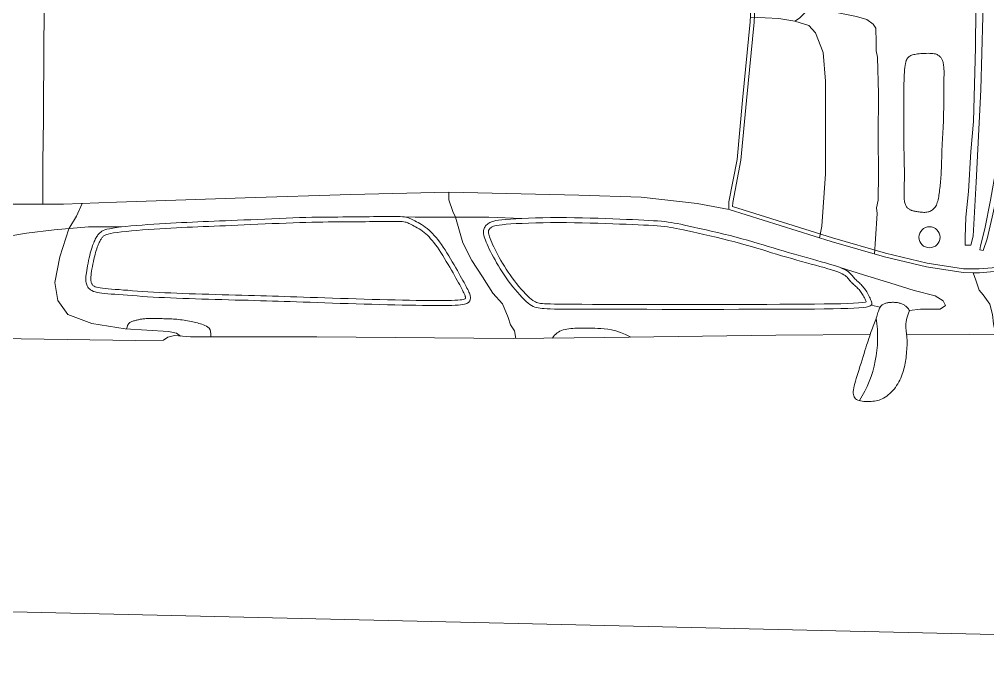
# Model space of a CAD drawing. Header units: millimetres. Extents: x 1 to 121, y 0 to 90.
# Drawn here: x 45.915 to 48.054, y 76.275 to 77.719 of the extents above; entities that cross this region are included whole.
import ezdxf

# ---------------------------------------------------------------- set-up
doc = ezdxf.new("R2010")
doc.units = ezdxf.units.MM
doc.layers.add('Estructura – Carga', color=7, linetype='Continuous')
doc.layers.add('GRAFO 0 BLANCO', color=7, linetype='Continuous', lineweight=0)
doc.layers.add('VEREDA', color=1, linetype='Continuous', lineweight=5)

# ---------------------------------------------------------------- blocks, each defined once
blk = doc.blocks.new('A$C314616C2')
at = {"layer": 'GRAFO 0 BLANCO', "color": 252, "true_color": 0x939598}
for points in [[(2.4135, 0.148), (2.2051, 0.1468), (1.8273, 0.1413), (1.6247, 0.1395), (1.1911, 0.1432), (0.9119, 0.1432), (0.8771, 0.146), (0.8619, 0.1423), (0.8527, 0.1358), (0.7912, 0.135), (0.5381, 0.1388), (0.395, 0.1413), (0.3502, 0.1415), (0.2882, 0.1554), (0.2198, 0.182), (0.1641, 0.2161), (0.1261, 0.2477), (0.0958, 0.2831), (0.0603, 0.354), (0.0451, 0.4121), (0.0236, 0.5873), (0.0097, 0.7453), (0.0007, 0.9054), (0, 0.9523)], [(0.5905, 0.9518), (0.5884, 0.7945), (0.5871, 0.6246), (0.5859, 0.529), (0.5857, 0.4363)], [(2.101, 0.4249), (2.1015, 0.4412), (2.1196, 0.5352), (2.1316, 0.6666), (2.1486, 0.8395), (2.1541, 0.9523)], [(2.1096, 0.4312), (2.1099, 0.4402), (2.1279, 0.534), (2.14, 0.6658), (2.157, 0.8388), (2.1625, 0.9519)], [(2.2817, 0.9523), (2.2812, 0.9434), (2.28, 0.9328), (2.2759, 0.9256), (2.277, 0.9112), (2.2766, 0.8775), (2.2755, 0.8707), (2.2687, 0.859), (2.2573, 0.8477), (2.2471, 0.8408), (2.2117, 0.8466), (2.1815, 0.8486), (2.1491, 0.8496)], [(3.7955, 0.9523), (3.7935, 0.9037), (3.782, 0.7668), (3.7603, 0.6306), (3.7268, 0.4893), (3.7007, 0.3936), (3.6528, 0.3081), (3.5948, 0.2531), (3.5078, 0.211), (3.4478, 0.1928), (3.3685, 0.1735), (3.1997, 0.1562), (3.0258, 0.1481), (2.6327, 0.1492), (2.494, 0.1484)], [(2.6477, 0.9523), (2.6461, 0.7829), (2.6416, 0.6189), (2.6362, 0.5525), (2.6308, 0.4645), (2.6245, 0.4079), (2.6236, 0.363), (2.6236, 0.346), (2.6362, 0.346), (2.6407, 0.3657), (2.6479, 0.4851), (2.6578, 0.689), (2.6623, 0.8512), (2.6647, 0.9523)], [(2.8963, 0.9523), (2.8958, 0.8935), (2.8922, 0.8361), (2.8857, 0.7288), (2.8786, 0.6297), (2.8645, 0.5406), (2.8417, 0.434), (2.8148, 0.3746), (2.8003, 0.3555), (2.7876, 0.3355), (2.7617, 0.316), (2.7388, 0.2995), (2.7037, 0.2887), (2.6549, 0.2848), (2.6409, 0.2847), (2.647, 0.2681), (2.6544, 0.246), (2.663, 0.2362), (2.6777, 0.2154), (2.6839, 0.1924), (2.6857, 0.1716), (2.6888, 0.1575), (2.689, 0.1491)], [(2.2774, 0.8724), (2.3127, 0.8658), (2.3468, 0.8584), (2.3831, 0.851), (2.406, 0.8443), (2.4201, 0.8344), (2.4257, 0.8253), (2.4268, 0.7943), (2.4269, 0.7752), (2.4296, 0.7615), (2.4322, 0.6804), (2.4313, 0.5846), (2.4322, 0.5033), (2.4309, 0.4449), (2.4273, 0.4285), (2.4291, 0.4156), (2.4251, 0.3596), (2.4231, 0.326)], [(2.3017, 0.3622), (2.307, 0.388), (2.3146, 0.5033), (2.3146, 0.7086), (2.3095, 0.7719), (2.2931, 0.815), (2.2778, 0.8315), (2.2471, 0.8408)], [(2.6628, 0.3339), (2.6556, 0.3356), (2.6573, 0.344), (2.6669, 0.3818), (2.679, 0.4449), (2.692, 0.5163), (2.7012, 0.5634), (2.7093, 0.6226), (2.7167, 0.6801), (2.7284, 0.7442), (2.7309, 0.7855), (2.7383, 0.8156), (2.7395, 0.8347), (2.7413, 0.8446), (2.7481, 0.8446), (2.7485, 0.8155), (2.7466, 0.785), (2.7448, 0.7415), (2.7291, 0.645), (2.7178, 0.5728), (2.6961, 0.4673), (2.683, 0.4073), (2.6717, 0.3595), (2.6628, 0.3339)], [(0.7489, 0.4411), (1.0327, 0.4506), (1.2661, 0.4576), (1.4827, 0.4632), (1.7697, 0.4563), (1.908, 0.4521), (2.0314, 0.4377), (2.1022, 0.4247), (2.3276, 0.3541), (2.4451, 0.3196), (2.5376, 0.298), (2.6188, 0.285), (2.6409, 0.2847)], [(1.4829, 0.4632), (1.4829, 0.446), (1.4915, 0.4202), (1.4975, 0.4073), (1.5139, 0.3507), (1.5336, 0.312), (1.5568, 0.276), (1.5801, 0.2399), (1.6015, 0.2158), (1.6136, 0.1858), (1.6187, 0.1695), (1.6282, 0.1566), (1.631, 0.1396)], [(0.4862, 0.4365), (0.5475, 0.4363), (0.6316, 0.4363), (0.7489, 0.4411)], [(0.6727, 0.438), (0.6601, 0.4099), (0.6436, 0.3816), (0.6235, 0.3202), (0.6128, 0.2634), (0.6187, 0.2233), (0.6412, 0.1926), (0.6944, 0.1725), (0.7677, 0.1607), (0.8635, 0.1548), (0.8811, 0.151), (0.8897, 0.1449)], [(1.6442, 0.4049), (1.5709, 0.4073), (1.4833, 0.4073), (1.4084, 0.4078), (1.3804, 0.4086)], [(0.7599, 0.3861), (0.6868, 0.3864), (0.6108, 0.38), (0.5498, 0.3725), (0.4675, 0.3586), (0.4097, 0.3394), (0.3573, 0.3127), (0.3102, 0.2763), (0.2982, 0.2565), (0.2749, 0.2221), (0.267, 0.2032)], [(2.3469, 0.2963), (2.3987, 0.2802), (2.4595, 0.2619), (2.5104, 0.2453), (2.5568, 0.2339), (2.5751, 0.223), (2.5797, 0.2121), (2.5683, 0.2041), (2.5247, 0.2041), (2.5003, 0.2012)], [(2.5003, 0.2012), (2.4974, 0.1934), (2.4952, 0.1868), (2.4937, 0.1812), (2.4928, 0.1763), (2.4923, 0.1721), (2.4922, 0.1683), (2.4923, 0.1649), (2.4926, 0.1616), (2.4929, 0.1583), (2.4933, 0.1549), (2.4937, 0.1515), (2.494, 0.148), (2.4944, 0.1444), (2.4946, 0.1407), (2.4949, 0.1368), (2.495, 0.1327), (2.495, 0.1285), (2.4949, 0.1241), (2.4947, 0.1196), (2.4945, 0.115), (2.4941, 0.1104), (2.4937, 0.1059), (2.4933, 0.1014), (2.4927, 0.097), (2.4922, 0.0927), (2.4915, 0.0886), (2.4908, 0.0845), (2.49, 0.0805), (2.4891, 0.0765), (2.4881, 0.0725), (2.487, 0.0685), (2.4857, 0.0645), (2.4842, 0.0603), (2.4826, 0.0561), (2.4809, 0.0518), (2.4789, 0.0476), (2.4768, 0.0434), (2.4745, 0.0393), (2.472, 0.0352), (2.4693, 0.0313), (2.4664, 0.0276), (2.4634, 0.0241), (2.4602, 0.0207), (2.4568, 0.0176), (2.4535, 0.0147), (2.4501, 0.0121), (2.4466, 0.0097), (2.4432, 0.0076), (2.4399, 0.0059), (2.4365, 0.0044), (2.4332, 0.0032), (2.4298, 0.0022), (2.4264, 0.0015), (2.4229, 0.0009), (2.4193, 0.0005), (2.4156, 0.0002), (2.4117, 0), (2.4077, 0), (2.4037, 0.0001), (2.3997, 0.0004), (2.3959, 0.0008), (2.3923, 0.0014), (2.389, 0.0023), (2.386, 0.0033), (2.3834, 0.0046), (2.3812, 0.0062), (2.3794, 0.008), (2.3781, 0.0102), (2.3771, 0.0126), (2.3764, 0.0154), (2.3762, 0.0185), (2.3763, 0.022), (2.3767, 0.0259), (2.3774, 0.0302), (2.3784, 0.0349), (2.3797, 0.04), (2.3812, 0.0454), (2.3829, 0.0512), (2.3848, 0.0574), (2.3868, 0.0639), (2.3889, 0.0707), (2.391, 0.0778), (2.3933, 0.085), (2.3955, 0.0922), (2.3977, 0.0993), (2.3999, 0.1062), (2.402, 0.1128), (2.4039, 0.119), (2.4057, 0.1247), (2.4074, 0.1298), (2.4089, 0.1346), (2.4104, 0.1391), (2.4118, 0.1433), (2.4132, 0.1473), (2.4146, 0.1511), (2.416, 0.155), (2.4174, 0.1588), (2.4188, 0.1626), (2.4202, 0.1664), (2.4217, 0.1702), (2.4231, 0.1739), (2.4244, 0.1775), (2.4257, 0.1811), (2.4269, 0.1845), (2.4279, 0.1879), (2.429, 0.191), (2.4299, 0.194), (2.4308, 0.1969), (2.4317, 0.1996), (2.4326, 0.202), (2.4335, 0.2043), (2.4344, 0.2064), (2.4354, 0.2082), (2.4364, 0.2098), (2.4376, 0.2113), (2.4388, 0.2125), (2.4401, 0.2136), (2.4415, 0.2146), (2.443, 0.2154), (2.4446, 0.2162), (2.4463, 0.2168), (2.4482, 0.2174), (2.4502, 0.2179), (2.4522, 0.2183), (2.4543, 0.2187), (2.4565, 0.219), (2.4587, 0.2192), (2.4609, 0.2193), (2.4631, 0.2194), (2.4653, 0.2194), (2.4675, 0.2193), (2.4696, 0.2192), (2.4717, 0.219), (2.4738, 0.2187), (2.4759, 0.2183), (2.4778, 0.2178), (2.4797, 0.2173), (2.4816, 0.2166), (2.4834, 0.2159), (2.4851, 0.2152), (2.4867, 0.2143), (2.4883, 0.2135), (2.4897, 0.2126), (2.4911, 0.2116), (2.4924, 0.2107), (2.4936, 0.2097), (2.4948, 0.2086), (2.4959, 0.2075), (2.497, 0.2062), (2.4981, 0.2047), (2.4992, 0.2031), (2.5003, 0.2012)], [(2.4359, 0.209), (2.416, 0.2129)], [(0.9567, 0.1432), (0.9572, 0.1496), (0.9566, 0.1548), (0.9552, 0.1589), (0.953, 0.1622), (0.9504, 0.1648), (0.9473, 0.1668), (0.944, 0.1684), (0.9406, 0.1697), (0.9372, 0.1708), (0.9339, 0.1719), (0.9306, 0.1729), (0.9273, 0.1738), (0.9239, 0.1746), (0.9205, 0.1754), (0.917, 0.1762), (0.9133, 0.1769), (0.9096, 0.1777), (0.9057, 0.1784), (0.9018, 0.1791), (0.8978, 0.1798), (0.8938, 0.1804), (0.8898, 0.1809), (0.8859, 0.1814), (0.882, 0.1819), (0.8781, 0.1822), (0.8744, 0.1825), (0.8707, 0.1827), (0.8671, 0.1828), (0.8636, 0.183), (0.8601, 0.1831), (0.8567, 0.1831), (0.8533, 0.1832), (0.8499, 0.1833), (0.8465, 0.1834), (0.8432, 0.1835), (0.84, 0.1836), (0.8368, 0.1837), (0.8336, 0.1838), (0.8306, 0.1838), (0.8276, 0.1838), (0.8246, 0.1838), (0.8218, 0.1838), (0.8191, 0.1837), (0.8164, 0.1836), (0.8139, 0.1834), (0.8114, 0.1832), (0.8091, 0.183), (0.8069, 0.1828), (0.8048, 0.1825), (0.8029, 0.1822), (0.801, 0.1818), (0.7992, 0.1814), (0.7974, 0.181), (0.7956, 0.1806), (0.7938, 0.1802), (0.792, 0.1798), (0.7902, 0.1793), (0.7883, 0.1788), (0.7865, 0.1783), (0.7846, 0.1777), (0.7828, 0.177), (0.7811, 0.1763), (0.7795, 0.1754), (0.7779, 0.1744), (0.7766, 0.1733), (0.7753, 0.1719), (0.7741, 0.1701), (0.773, 0.1678), (0.772, 0.1648), (0.771, 0.1611), (0.7708, 0.1605)], [(1.8849, 0.1422), (1.8729, 0.1481), (1.8619, 0.1527), (1.8518, 0.1561), (1.8424, 0.1584), (1.8338, 0.16), (1.8258, 0.161), (1.8185, 0.1615), (1.8117, 0.1618), (1.8055, 0.162), (1.7996, 0.1621), (1.7942, 0.1623), (1.789, 0.1623), (1.7841, 0.1624), (1.7793, 0.1624), (1.7747, 0.1624), (1.7702, 0.1623), (1.7656, 0.1622), (1.7611, 0.162), (1.7566, 0.1618), (1.7522, 0.1614), (1.7478, 0.1609), (1.7436, 0.1603), (1.7395, 0.1594), (1.7356, 0.1584), (1.7318, 0.1571), (1.7283, 0.1555), (1.7249, 0.1537), (1.7218, 0.1517), (1.7189, 0.1493), (1.7163, 0.1466), (1.7139, 0.1436), (1.7119, 0.1403)]]:
    blk.add_lwpolyline(points, dxfattribs=at)
blk.add_lwpolyline([(2.8879, 0.9524), (2.8873, 0.8938), (2.8838, 0.8366, 0.000213), (2.8838, 0.8366), (2.8773, 0.7293), (2.8703, 0.6307), (2.8562, 0.5422), (2.8337, 0.4367), (2.8076, 0.3789), (2.7934, 0.3603), (2.7813, 0.3413), (2.7567, 0.3228), (2.735, 0.3071), (2.7021, 0.2971), (2.6545, 0.2933), (2.6413, 0.2931, -0.006559), (2.6405, 0.2931), (2.6195, 0.2934), (2.5392, 0.3062), (2.4473, 0.3277), (2.3301, 0.3621), (2.1096, 0.4312)], format="xyb", dxfattribs=at)
for points in [[(2.5343, 0.4183), (2.5367, 0.4185), (2.539, 0.4188), (2.5413, 0.4192), (2.5434, 0.4198), (2.5454, 0.4205), (2.5473, 0.4214), (2.5492, 0.4224), (2.5509, 0.4236), (2.5526, 0.425), (2.5542, 0.4265), (2.5557, 0.4282), (2.5571, 0.4301), (2.5585, 0.4322), (2.5597, 0.4345), (2.5608, 0.437), (2.5618, 0.4398), (2.5627, 0.4427), (2.5635, 0.4459), (2.5643, 0.4493), (2.5649, 0.4528), (2.5655, 0.4565), (2.566, 0.4602), (2.5665, 0.4639), (2.567, 0.4677), (2.5675, 0.4715), (2.568, 0.4753), (2.5684, 0.4791), (2.5688, 0.4831), (2.5692, 0.4872), (2.5696, 0.4914), (2.5699, 0.4959), (2.5702, 0.5005), (2.5705, 0.5055), (2.5707, 0.5106), (2.5709, 0.516), (2.571, 0.5214), (2.5712, 0.5269), (2.5713, 0.5324), (2.5715, 0.5379), (2.5716, 0.5433), (2.5718, 0.5486), (2.5719, 0.5537), (2.5721, 0.5587), (2.5723, 0.5635), (2.5725, 0.5682), (2.5727, 0.5727), (2.573, 0.5771), (2.5732, 0.5814), (2.5735, 0.5855), (2.5738, 0.5896), (2.574, 0.5937), (2.5743, 0.5978), (2.5746, 0.6021), (2.5748, 0.6066), (2.575, 0.6113), (2.5752, 0.6164), (2.5754, 0.6219), (2.5756, 0.6277), (2.5757, 0.6338), (2.5758, 0.64), (2.5759, 0.6462), (2.576, 0.6523), (2.576, 0.6584), (2.576, 0.6642), (2.576, 0.6696), (2.576, 0.6748), (2.576, 0.6798), (2.576, 0.6845), (2.576, 0.689), (2.576, 0.6933), (2.576, 0.6975), (2.5761, 0.7016), (2.5762, 0.7057), (2.5763, 0.7096), (2.5764, 0.7135), (2.5765, 0.7173), (2.5766, 0.721), (2.5766, 0.7246), (2.5767, 0.728), (2.5766, 0.7313), (2.5765, 0.7345), (2.5763, 0.7375), (2.5761, 0.7403), (2.5758, 0.743), (2.5754, 0.7455), (2.575, 0.7478), (2.5745, 0.75), (2.5739, 0.752), (2.5733, 0.7538), (2.5726, 0.7555), (2.5718, 0.757), (2.571, 0.7584), (2.5701, 0.7597), (2.5692, 0.7609), (2.5681, 0.7621), (2.5671, 0.7632), (2.5659, 0.7642), (2.5647, 0.7652), (2.5633, 0.7661), (2.5617, 0.767), (2.5598, 0.7678), (2.5576, 0.7684), (2.5551, 0.769), (2.5522, 0.7694), (2.5489, 0.7697), (2.5452, 0.7698), (2.5413, 0.7699), (2.5372, 0.7698), (2.5331, 0.7697), (2.529, 0.7695), (2.5251, 0.7692), (2.5214, 0.7688), (2.518, 0.7685), (2.5149, 0.768), (2.5121, 0.7676), (2.5096, 0.767), (2.5073, 0.7664), (2.5051, 0.7657), (2.5032, 0.7649), (2.5014, 0.7639), (2.4997, 0.7629), (2.4982, 0.7616), (2.4967, 0.7601), (2.4954, 0.7583), (2.4942, 0.7562), (2.4931, 0.7537), (2.4921, 0.7506), (2.4913, 0.7471), (2.4906, 0.743), (2.49, 0.7384), (2.4894, 0.7333), (2.489, 0.7278), (2.4887, 0.722), (2.4885, 0.716), (2.4883, 0.7098), (2.4882, 0.7034), (2.4881, 0.697), (2.488, 0.6904), (2.488, 0.6837), (2.488, 0.6767), (2.488, 0.6693), (2.488, 0.6614), (2.4881, 0.6531), (2.4881, 0.6442), (2.4881, 0.6347), (2.488, 0.6246), (2.488, 0.6144), (2.488, 0.604), (2.488, 0.5937), (2.488, 0.5837), (2.488, 0.5741), (2.4881, 0.5652), (2.4882, 0.5572), (2.4883, 0.5498), (2.4884, 0.5431), (2.4885, 0.5369), (2.4887, 0.5311), (2.4888, 0.5255), (2.4889, 0.5202), (2.489, 0.5149), (2.4891, 0.5096), (2.4891, 0.5043), (2.4891, 0.499), (2.489, 0.4938), (2.489, 0.4887), (2.4889, 0.4838), (2.4888, 0.4791), (2.4887, 0.4745), (2.4886, 0.4703), (2.4885, 0.4663), (2.4884, 0.4625), (2.4884, 0.4589), (2.4884, 0.4556), (2.4884, 0.4525), (2.4885, 0.4495), (2.4887, 0.4467), (2.489, 0.4441), (2.4894, 0.4417), (2.4899, 0.4394), (2.4905, 0.4372), (2.4912, 0.4353), (2.492, 0.4334), (2.4929, 0.4318), (2.4939, 0.4303), (2.495, 0.4289), (2.4962, 0.4278), (2.4975, 0.4267), (2.4988, 0.4258), (2.5001, 0.425), (2.5014, 0.4242), (2.5027, 0.4236), (2.504, 0.4231), (2.5051, 0.4226), (2.5063, 0.4222), (2.5074, 0.4218), (2.5086, 0.4215), (2.5099, 0.4212), (2.5113, 0.4209), (2.5129, 0.4206), (2.5147, 0.4202), (2.5168, 0.4199), (2.519, 0.4195), (2.5214, 0.4192), (2.524, 0.4189), (2.5266, 0.4186), (2.5292, 0.4184), (2.5318, 0.4183)], [(1.4349, 0.3825), (1.439, 0.3791), (1.4429, 0.3755), (1.4468, 0.3716), (1.4507, 0.3674), (1.4546, 0.3629), (1.4585, 0.358), (1.4624, 0.3528), (1.4664, 0.3473), (1.4704, 0.3414), (1.4745, 0.3352), (1.4786, 0.3287), (1.4826, 0.3222), (1.4866, 0.3155), (1.4905, 0.3089), (1.4944, 0.3023), (1.4981, 0.2959), (1.5016, 0.2897), (1.5049, 0.2837), (1.5081, 0.2781), (1.5111, 0.2727), (1.5139, 0.2676), (1.5165, 0.2629), (1.5188, 0.2585), (1.5209, 0.2545), (1.5228, 0.2509), (1.5245, 0.2476), (1.5259, 0.2447), (1.5271, 0.242), (1.5281, 0.2396), (1.5289, 0.2374), (1.5296, 0.2353), (1.53, 0.2333), (1.5304, 0.2314), (1.5305, 0.2296), (1.5305, 0.2278), (1.5302, 0.2262), (1.5298, 0.2246), (1.5292, 0.223), (1.5285, 0.2216), (1.5275, 0.2203), (1.5262, 0.219), (1.5247, 0.2179), (1.5228, 0.2169), (1.5203, 0.2159), (1.5173, 0.2151), (1.5135, 0.2144), (1.5089, 0.2137), (1.5034, 0.2132), (1.4969, 0.2128), (1.4894, 0.2125), (1.4809, 0.2123), (1.4714, 0.2122), (1.461, 0.2122), (1.4497, 0.2123), (1.4374, 0.2124), (1.4243, 0.2125), (1.4102, 0.2128), (1.3954, 0.213), (1.3799, 0.2133), (1.3638, 0.2137), (1.3472, 0.2141), (1.3302, 0.2145), (1.3129, 0.215), (1.2954, 0.2155), (1.2779, 0.216), (1.2603, 0.2165), (1.2429, 0.2171), (1.2256, 0.2177), (1.2087, 0.2183), (1.1923, 0.2188), (1.1764, 0.2194), (1.1611, 0.2199), (1.1466, 0.2204), (1.1326, 0.2209), (1.1192, 0.2214), (1.106, 0.2218), (1.093, 0.2222), (1.08, 0.2226), (1.0669, 0.223), (1.0534, 0.2234), (1.0396, 0.2238), (1.0255, 0.2241), (1.011, 0.2245), (0.9964, 0.2249), (0.9816, 0.2253), (0.9669, 0.2258), (0.9521, 0.2262), (0.9375, 0.2266), (0.9231, 0.2271), (0.9089, 0.2276), (0.895, 0.2281), (0.8813, 0.2286), (0.8679, 0.2292), (0.8548, 0.2298), (0.842, 0.2304), (0.8295, 0.2311), (0.8174, 0.2318), (0.8056, 0.2326), (0.7943, 0.2334), (0.7834, 0.2342), (0.7729, 0.235), (0.7631, 0.2357), (0.7538, 0.2364), (0.7451, 0.2371), (0.737, 0.2377), (0.7296, 0.2383), (0.7228, 0.2389), (0.7166, 0.2396), (0.711, 0.2404), (0.7059, 0.2413), (0.7015, 0.2424), (0.6976, 0.2436), (0.6942, 0.2452), (0.6914, 0.247), (0.689, 0.2489), (0.687, 0.251), (0.6854, 0.2532), (0.6841, 0.2556), (0.6831, 0.2579), (0.6823, 0.2603), (0.6817, 0.2627), (0.6812, 0.2651), (0.6809, 0.2677), (0.6808, 0.2705), (0.6809, 0.2735), (0.6812, 0.2769), (0.6816, 0.2806), (0.6821, 0.2849), (0.6828, 0.2897), (0.6837, 0.2948), (0.6847, 0.3003), (0.6858, 0.306), (0.6869, 0.3117), (0.6882, 0.3174), (0.6894, 0.3229), (0.6907, 0.328), (0.692, 0.3328), (0.6933, 0.3371), (0.6946, 0.3411), (0.6958, 0.3447), (0.6971, 0.348), (0.6983, 0.351), (0.6995, 0.3538), (0.7007, 0.3564), (0.7018, 0.3587), (0.703, 0.3609), (0.7041, 0.3629), (0.7053, 0.3649), (0.7065, 0.3667), (0.7077, 0.3684), (0.7091, 0.37), (0.7105, 0.3717), (0.7121, 0.3733), (0.7139, 0.3748), (0.7162, 0.3764), (0.7191, 0.3779), (0.7228, 0.3794), (0.7274, 0.3808), (0.7332, 0.3822), (0.7402, 0.3835), (0.7487, 0.3848), (0.7584, 0.386), (0.7691, 0.3871), (0.7806, 0.3882), (0.7928, 0.3892), (0.8053, 0.3902), (0.8181, 0.3911), (0.8309, 0.3919), (0.8435, 0.3928), (0.8559, 0.3935), (0.8682, 0.3942), (0.8803, 0.3949), (0.8923, 0.3956), (0.9043, 0.3962), (0.9162, 0.3967), (0.9281, 0.3973), (0.9399, 0.3978), (0.9519, 0.3983), (0.9641, 0.3987), (0.9764, 0.3992), (0.9892, 0.3997), (1.0023, 0.4002), (1.016, 0.4008), (1.0302, 0.4014), (1.0451, 0.4021), (1.0605, 0.4028), (1.0762, 0.4035), (1.092, 0.4043), (1.1078, 0.405), (1.1233, 0.4056), (1.1385, 0.4062), (1.153, 0.4067), (1.1668, 0.4071), (1.18, 0.4074), (1.1925, 0.4076), (1.2044, 0.4078), (1.2159, 0.4079), (1.227, 0.408), (1.2378, 0.408), (1.2483, 0.4081), (1.2587, 0.4082), (1.2689, 0.4083), (1.2789, 0.4084), (1.2887, 0.4085), (1.2982, 0.4086), (1.3075, 0.4087), (1.3166, 0.4088), (1.3254, 0.409), (1.3339, 0.4091), (1.342, 0.4092), (1.3497, 0.4093), (1.357, 0.4093), (1.3638, 0.4093), (1.37, 0.4092), (1.3755, 0.4089), (1.3804, 0.4086), (1.3846, 0.4082), (1.3881, 0.4076), (1.3912, 0.4069), (1.394, 0.406), (1.3966, 0.405), (1.3991, 0.4038), (1.4017, 0.4025), (1.4045, 0.4011), (1.4076, 0.3994), (1.4111, 0.3976), (1.4147, 0.3956), (1.4186, 0.3934), (1.4226, 0.3911), (1.4267, 0.3884), (1.4308, 0.3856)], [(2.1174, 0.3635), (2.1303, 0.3601), (2.1426, 0.3566), (2.1545, 0.3532), (2.1659, 0.3497), (2.1772, 0.3463), (2.1882, 0.3429), (2.1991, 0.3396), (2.2101, 0.3363), (2.2211, 0.333), (2.2321, 0.3298), (2.2432, 0.3266), (2.2542, 0.3235), (2.265, 0.3204), (2.2756, 0.3175), (2.2859, 0.3146), (2.2959, 0.3118), (2.3055, 0.3092), (2.3147, 0.3066), (2.3234, 0.3041), (2.3315, 0.3016), (2.3389, 0.2992), (2.3457, 0.2968), (2.3517, 0.2944), (2.3569, 0.2921), (2.3613, 0.2897), (2.3649, 0.2873), (2.3679, 0.2849), (2.3704, 0.2825), (2.3724, 0.2803), (2.3742, 0.2781), (2.3758, 0.276), (2.3774, 0.274), (2.379, 0.2722), (2.3806, 0.2705), (2.3824, 0.2688), (2.3841, 0.2672), (2.3859, 0.2656), (2.3877, 0.264), (2.3896, 0.2624), (2.3915, 0.2606), (2.3934, 0.2587), (2.3953, 0.2567), (2.3972, 0.2546), (2.3991, 0.2524), (2.401, 0.25), (2.4028, 0.2476), (2.4045, 0.245), (2.4062, 0.2423), (2.4078, 0.2396), (2.4094, 0.2367), (2.4108, 0.2339), (2.4121, 0.231), (2.4134, 0.2282), (2.4145, 0.2255), (2.4155, 0.223), (2.4164, 0.2206), (2.4171, 0.2184), (2.4174, 0.2163), (2.4172, 0.2145), (2.416, 0.2129), (2.4138, 0.2114), (2.4102, 0.2101), (2.4049, 0.209), (2.3979, 0.208), (2.3887, 0.2072), (2.3775, 0.2065), (2.3642, 0.2059), (2.3488, 0.2054), (2.3314, 0.205), (2.3119, 0.2047), (2.2904, 0.2045), (2.2669, 0.2043), (2.2414, 0.2041), (2.2141, 0.204), (2.1851, 0.2039), (2.1548, 0.2039), (2.1232, 0.2039), (2.0906, 0.2038), (2.0571, 0.2038), (2.0229, 0.2038), (1.9883, 0.2038), (1.9538, 0.2038), (1.9198, 0.2039), (1.887, 0.2039), (1.8557, 0.2039), (1.8265, 0.2039), (1.8001, 0.204), (1.7768, 0.2041), (1.757, 0.2042), (1.7405, 0.2043), (1.7269, 0.2044), (1.7159, 0.2046), (1.7069, 0.2048), (1.6997, 0.2051), (1.6937, 0.2054), (1.6887, 0.2058), (1.6842, 0.2063), (1.6802, 0.2069), (1.6764, 0.2077), (1.6728, 0.2088), (1.6693, 0.2103), (1.6657, 0.2122), (1.662, 0.2146), (1.6581, 0.2177), (1.6538, 0.2214), (1.6492, 0.2257), (1.6443, 0.2306), (1.6393, 0.2359), (1.6342, 0.2416), (1.629, 0.2476), (1.6239, 0.2539), (1.6189, 0.2604), (1.614, 0.2669), (1.6093, 0.2736), (1.6048, 0.2802), (1.6004, 0.2869), (1.5962, 0.2936), (1.5922, 0.3002), (1.5884, 0.3068), (1.5848, 0.3132), (1.5813, 0.3194), (1.5781, 0.3255), (1.575, 0.3314), (1.5722, 0.3371), (1.5697, 0.3425), (1.5674, 0.3476), (1.5653, 0.3523), (1.5636, 0.3567), (1.5622, 0.3607), (1.5611, 0.3644), (1.5603, 0.3677), (1.5597, 0.3708), (1.5594, 0.3736), (1.5594, 0.3761), (1.5596, 0.3785), (1.5601, 0.3807), (1.5608, 0.3828), (1.5617, 0.3848), (1.5628, 0.3866), (1.5641, 0.3883), (1.5656, 0.39), (1.5672, 0.3915), (1.569, 0.393), (1.5709, 0.3943), (1.573, 0.3956), (1.5754, 0.3968), (1.5783, 0.398), (1.582, 0.399), (1.5866, 0.4), (1.5924, 0.401), (1.5996, 0.4019), (1.6083, 0.4027), (1.6188, 0.4035), (1.6308, 0.4042), (1.6442, 0.4049), (1.6587, 0.4055), (1.6743, 0.406), (1.6907, 0.4064), (1.7076, 0.4066), (1.725, 0.4067), (1.7426, 0.4066), (1.7603, 0.4064), (1.7779, 0.406), (1.7953, 0.4056), (1.8124, 0.4051), (1.829, 0.4045), (1.8451, 0.4039), (1.8604, 0.4034), (1.8749, 0.4028), (1.8886, 0.4022), (1.9014, 0.4017), (1.9134, 0.4011), (1.9245, 0.4005), (1.9347, 0.3999), (1.944, 0.3992), (1.9525, 0.3985), (1.9601, 0.3977), (1.9671, 0.3969), (1.9738, 0.3959), (1.9805, 0.3947), (1.9874, 0.3934), (1.9949, 0.3918), (2.0033, 0.39), (2.0128, 0.388), (2.0236, 0.3856), (2.0356, 0.3829), (2.0485, 0.3801), (2.062, 0.377), (2.0759, 0.3738), (2.09, 0.3704), (2.1039, 0.367)]]:
    blk.add_lwpolyline(points, close=True, dxfattribs=at)
for points in [[(1.4281, 0.3739), (1.4318, 0.3709), (1.4354, 0.3676), (1.439, 0.364), (1.4426, 0.3601), (1.4462, 0.3559), (1.4499, 0.3513), (1.4536, 0.3463), (1.4574, 0.341), (1.4613, 0.3353), (1.4653, 0.3292), (1.4693, 0.3229), (1.4733, 0.3165), (1.4772, 0.3099), (1.4811, 0.3033), (1.4849, 0.2968), (1.4886, 0.2904), (1.4921, 0.2843), (1.4954, 0.2784), (1.4986, 0.2727), (1.5015, 0.2674), (1.5043, 0.2623), (1.5068, 0.2577), (1.5091, 0.2533), (1.5112, 0.2494), (1.5131, 0.2459), (1.5147, 0.2427), (1.516, 0.24), (1.5171, 0.2376), (1.5179, 0.2356), (1.5186, 0.2339), (1.519, 0.2324), (1.5193, 0.2312), (1.5195, 0.2302), (1.5195, 0.2293), (1.5195, 0.2286), (1.5195, 0.2282), (1.5194, 0.2279), (1.5193, 0.2277), (1.5192, 0.2275), (1.5191, 0.2274), (1.519, 0.2273), (1.5188, 0.2272), (1.5182, 0.2268), (1.5169, 0.2263), (1.5148, 0.2258), (1.5117, 0.2252), (1.5077, 0.2246), (1.5026, 0.2241), (1.4963, 0.2238), (1.489, 0.2235), (1.4807, 0.2233), (1.4714, 0.2232), (1.461, 0.2232), (1.4498, 0.2232), (1.4376, 0.2233), (1.4244, 0.2235), (1.4104, 0.2237), (1.3956, 0.224), (1.3801, 0.2243), (1.364, 0.2246), (1.3475, 0.225), (1.3305, 0.2254), (1.3132, 0.2259), (1.2958, 0.2264), (1.2782, 0.2269), (1.2607, 0.2275), (1.2432, 0.2281), (1.226, 0.2286), (1.2091, 0.2292), (1.1927, 0.2298), (1.1768, 0.2303), (1.1615, 0.2309, 0.000092), (1.1615, 0.2309), (1.1469, 0.2314, 0.00013), (1.1469, 0.2314), (1.133, 0.2318, 0.000159), (1.133, 0.2318), (1.1195, 0.2323, 0.000186), (1.1195, 0.2323), (1.1063, 0.2327, 0.000209), (1.1063, 0.2327), (1.0933, 0.2331, 0.000225), (1.0933, 0.2331), (1.0803, 0.2335, 0.000233), (1.0803, 0.2335), (1.0672, 0.2339, 0.000234), (1.0672, 0.2339), (1.0538, 0.2343, 0.000213), (1.0538, 0.2343), (1.0399, 0.2347, 0.00014), (1.0399, 0.2347), (1.0258, 0.2351), (1.0113, 0.2355), (0.9967, 0.2359), (0.9819, 0.2363), (0.9672, 0.2367), (0.9525, 0.2371), (0.9379, 0.2376), (0.9235, 0.238), (0.9093, 0.2385), (0.8954, 0.239), (0.8818, 0.2395), (0.8684, 0.2401), (0.8553, 0.2407), (0.8426, 0.2413), (0.8301, 0.242), (0.8181, 0.2428), (0.8063, 0.2435), (0.795, 0.2443), (0.7842, 0.2451), (0.7738, 0.2459), (0.7639, 0.2466), (0.7546, 0.2474, 0.000089), (0.7546, 0.2474), (0.7459, 0.248, 0.000186), (0.7459, 0.248), (0.7379, 0.2486), (0.7305, 0.2492), (0.7238, 0.2498), (0.7179, 0.2505), (0.7127, 0.2512), (0.7082, 0.252), (0.7045, 0.2529), (0.7016, 0.2538), (0.6994, 0.2548), (0.6978, 0.2559), (0.6965, 0.2569), (0.6955, 0.258), (0.6947, 0.2592), (0.6939, 0.2604), (0.6933, 0.2619), (0.6928, 0.2634), (0.6924, 0.2651), (0.6921, 0.2667), (0.6919, 0.2685), (0.6918, 0.2706), (0.6919, 0.273), (0.6921, 0.2759), (0.6924, 0.2793), (0.693, 0.2833), (0.6936, 0.2879), (0.6945, 0.293), (0.6954, 0.2983), (0.6965, 0.3039), (0.6976, 0.3095), (0.6988, 0.315), (0.7001, 0.3203), (0.7013, 0.3253), (0.7025, 0.3298), (0.7038, 0.3339), (0.7049, 0.3376), (0.7061, 0.341), (0.7073, 0.344), (0.7084, 0.3468), (0.7095, 0.3493), (0.7106, 0.3517), (0.7116, 0.3538), (0.7126, 0.3557), (0.7136, 0.3574), (0.7145, 0.359), (0.7155, 0.3604), (0.7164, 0.3617), (0.7174, 0.363), (0.7185, 0.3642), (0.7195, 0.3653), (0.7206, 0.3661), (0.7218, 0.367), (0.7237, 0.368), (0.7265, 0.3691), (0.7303, 0.3703), (0.7355, 0.3715), (0.7421, 0.3727), (0.7502, 0.3739), (0.7596, 0.3751), (0.7701, 0.3762), (0.7816, 0.3773), (0.7936, 0.3783), (0.8061, 0.3793), (0.8189, 0.3802), (0.8316, 0.381), (0.8442, 0.3818), (0.8566, 0.3826), (0.8688, 0.3833), (0.8809, 0.384), (0.8929, 0.3846), (0.9048, 0.3852), (0.9167, 0.3858), (0.9285, 0.3863), (0.9404, 0.3868), (0.9523, 0.3873), (0.9645, 0.3878), (0.9769, 0.3883), (0.9896, 0.3888, 0.000224), (0.9896, 0.3888), (1.0028, 0.3893, 0.000368), (1.0028, 0.3893), (1.0164, 0.3898, 0.00049), (1.0165, 0.3898), (1.0307, 0.3905, 0.000527), (1.0307, 0.3905), (1.0456, 0.3911, 0.000322), (1.0456, 0.3911), (1.061, 0.3918, 0.000088), (1.061, 0.3918), (1.0767, 0.3926), (1.0925, 0.3933), (1.1083, 0.394), (1.1238, 0.3947), (1.1389, 0.3953), (1.1534, 0.3958), (1.1671, 0.3962), (1.1802, 0.3965), (1.1926, 0.3967), (1.2045, 0.3968), (1.216, 0.397), (1.2271, 0.397), (1.2378, 0.3971), (1.2484, 0.3972, 0.00034), (1.2484, 0.3972), (1.2588, 0.3972, 0.000376), (1.2588, 0.3972), (1.269, 0.3973, 0.000343), (1.269, 0.3973), (1.279, 0.3974, 0.00031), (1.279, 0.3974), (1.2888, 0.3975, 0.000276), (1.2888, 0.3975), (1.2983, 0.3976, 0.000241), (1.2984, 0.3976), (1.3077, 0.3978, 0.000205), (1.3077, 0.3978), (1.3167, 0.3979, 0.000166), (1.3167, 0.3979), (1.3255, 0.398), (1.334, 0.3981), (1.3421, 0.3982), (1.3498, 0.3983), (1.357, 0.3984), (1.3637, 0.3983), (1.3697, 0.3982), (1.375, 0.398), (1.3795, 0.3977), (1.3831, 0.3973), (1.386, 0.3968), (1.3884, 0.3963), (1.3904, 0.3957), (1.3923, 0.3949), (1.3943, 0.394), (1.3967, 0.3928), (1.3994, 0.3913, 0.000371), (1.3994, 0.3913), (1.4026, 0.3897), (1.4059, 0.388), (1.4095, 0.386), (1.4131, 0.384), (1.4169, 0.3817), (1.4207, 0.3793), (1.4244, 0.3767)], [(2.1146, 0.353), (2.1274, 0.3495), (2.1396, 0.3461), (2.1514, 0.3427), (2.1628, 0.3393), (2.1739, 0.3359), (2.185, 0.3325, 0.000083), (2.185, 0.3325), (2.1959, 0.3291, 0.000804), (2.1959, 0.3291), (2.2069, 0.3258, 0.001353), (2.2069, 0.3258), (2.218, 0.3225, 0.001274), (2.218, 0.3225), (2.2291, 0.3193, 0.001059), (2.2291, 0.3192), (2.2402, 0.3161, 0.000859), (2.2402, 0.3161), (2.2512, 0.3129, 0.000668), (2.2512, 0.3129), (2.262, 0.3099, 0.00048), (2.262, 0.3099), (2.2726, 0.3069, 0.000289), (2.2727, 0.3069), (2.283, 0.3041, 0.000088), (2.283, 0.3041), (2.293, 0.3013), (2.3026, 0.2986), (2.3117, 0.2961), (2.3203, 0.2936), (2.3282, 0.2912), (2.3354, 0.2888), (2.3418, 0.2866), (2.3474, 0.2844), (2.352, 0.2823), (2.3556, 0.2803), (2.3585, 0.2784), (2.3607, 0.2766), (2.3626, 0.2749), (2.3641, 0.2731), (2.3656, 0.2713), (2.3672, 0.2693, 0.003254), (2.3673, 0.2692), (2.3688, 0.2672, 0.012011), (2.3691, 0.2668), (2.3707, 0.265, 0.012119), (2.3711, 0.2646), (2.3728, 0.2629, 0.009586), (2.3731, 0.2626), (2.3748, 0.2609, 0.00672), (2.375, 0.2607), (2.3767, 0.2591, 0.003696), (2.3769, 0.259), (2.3786, 0.2574, 0.000673), (2.3787, 0.2574), (2.3805, 0.2558), (2.3822, 0.2543), (2.3839, 0.2527), (2.3856, 0.251), (2.3873, 0.2493), (2.389, 0.2474), (2.3906, 0.2454), (2.3923, 0.2434), (2.3939, 0.2412), (2.3954, 0.239), (2.3969, 0.2367), (2.3983, 0.2342), (2.3996, 0.2317), (2.4009, 0.2291), (2.4022, 0.2265), (2.4033, 0.2239), (2.4043, 0.2215), (2.4048, 0.2202), (2.403, 0.2198), (2.3966, 0.2189), (2.3879, 0.2181), (2.3769, 0.2174), (2.3638, 0.2168), (2.3485, 0.2164), (2.3312, 0.216), (2.3117, 0.2157), (2.2903, 0.2154), (2.2668, 0.2152), (2.2413, 0.2151), (2.214, 0.215), (2.1851, 0.2149), (2.1548, 0.2148), (2.1232, 0.2148), (2.0906, 0.2148), (2.0571, 0.2148), (2.0229, 0.2148), (1.9883, 0.2148), (1.9538, 0.2148), (1.9198, 0.2148), (1.887, 0.2148), (1.8557, 0.2148), (1.8266, 0.2149), (1.8001, 0.2149), (1.7768, 0.215), (1.7571, 0.2151), (1.7406, 0.2152), (1.7271, 0.2154), (1.7161, 0.2156), (1.7073, 0.2158), (1.7002, 0.216), (1.6944, 0.2164), (1.6897, 0.2167), (1.6856, 0.2171), (1.6821, 0.2177), (1.6792, 0.2183), (1.6766, 0.2191), (1.674, 0.2201), (1.6714, 0.2216), (1.6684, 0.2236), (1.665, 0.2262), (1.6611, 0.2296), (1.6568, 0.2336), (1.6522, 0.2382), (1.6474, 0.2433), (1.6424, 0.2488), (1.6374, 0.2547), (1.6325, 0.2607), (1.6276, 0.267), (1.6229, 0.2734), (1.6183, 0.2798), (1.6139, 0.2863), (1.6096, 0.2928), (1.6056, 0.2993), (1.6016, 0.3058), (1.5979, 0.3122), (1.5943, 0.3185), (1.5909, 0.3247), (1.5878, 0.3306), (1.5848, 0.3364), (1.5821, 0.3419), (1.5796, 0.3471), (1.5774, 0.352), (1.5755, 0.3565), (1.5739, 0.3605), (1.5726, 0.3642), (1.5716, 0.3673), (1.571, 0.37), (1.5706, 0.3723), (1.5704, 0.3742), (1.5704, 0.3756), (1.5705, 0.3768), (1.5707, 0.3779), (1.571, 0.3788), (1.5714, 0.3796), (1.5719, 0.3805), (1.5726, 0.3814), (1.5734, 0.3823), (1.5744, 0.3833), (1.5756, 0.3843), (1.5769, 0.3852), (1.5783, 0.386), (1.5798, 0.3868), (1.5818, 0.3876), (1.5847, 0.3884), (1.5887, 0.3893), (1.594, 0.3901), (1.6008, 0.391), (1.6093, 0.3918), (1.6195, 0.3926), (1.6314, 0.3933), (1.6447, 0.394), (1.6591, 0.3946), (1.6746, 0.395), (1.6909, 0.3954), (1.7077, 0.3956), (1.725, 0.3957), (1.7425, 0.3956), (1.7601, 0.3954), (1.7776, 0.3951), (1.795, 0.3946), (1.812, 0.3941), (1.8286, 0.3936), (1.8447, 0.393), (1.86, 0.3924), (1.8745, 0.3919), (1.8881, 0.3913), (1.9009, 0.3907), (1.9128, 0.3902), (1.9238, 0.3896), (1.934, 0.389), (1.9432, 0.3883), (1.9514, 0.3876), (1.9588, 0.3869), (1.9656, 0.386), (1.9721, 0.3851), (1.9785, 0.384), (1.9853, 0.3827), (1.9927, 0.3811), (2.001, 0.3793), (2.0104, 0.3773), (2.0213, 0.3749), (2.0332, 0.3723), (2.0461, 0.3694), (2.0596, 0.3663), (2.0734, 0.3631), (2.0874, 0.3598), (2.1012, 0.3564)]]:
    blk.add_lwpolyline(points, format="xyb", close=True, dxfattribs=at)
blk.add_circle((2.5446, 0.3632), 0.0233, dxfattribs=at)
blk.add_arc((2.1704, 0.1414), 0.2597, 327.5751, 9.4475, dxfattribs=at)

msp = doc.modelspace()

# ---------------------------------------------------------------- linework, layer by layer
at = {"layer": 'VEREDA', "color": 7}
msp.add_line((2.8452, 77.4049), (51.7267, 76.275), dxfattribs=at)

# ---------------------------------------------------------------- block references
at = {"layer": 'Estructura – Carga', "color": 251, "true_color": 0x636466}
msp.add_blockref('A$C314616C2', (45.3812, 76.8744), dxfattribs=at)

doc.saveas('drawing.dxf')
